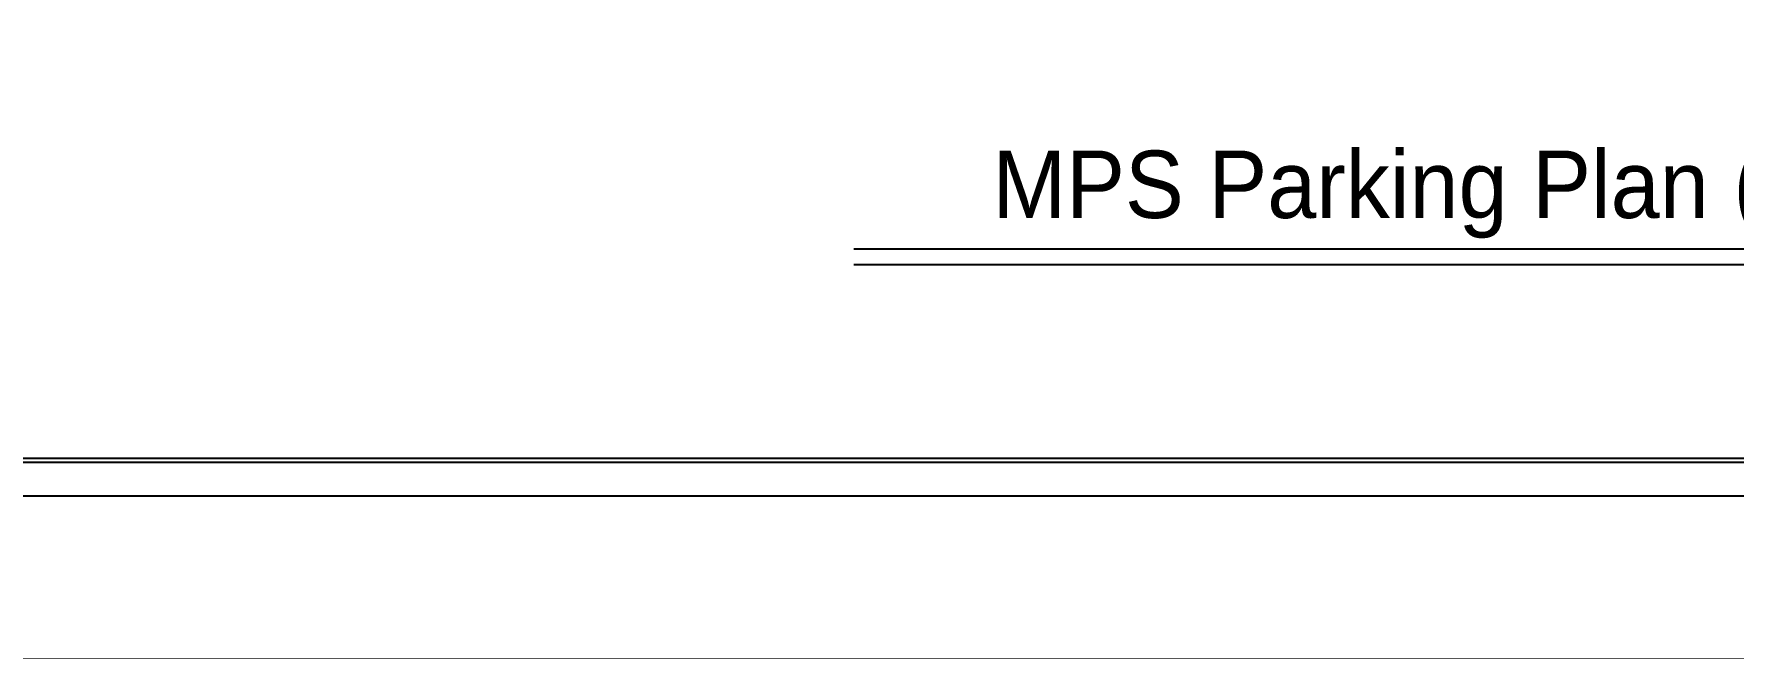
# Model space of a CAD drawing. Header units: millimetres. Extents: x -5 to 1510635, y -6 to 71285.
# Drawn here: x 375398 to 400466, y -5 to 9226 of the extents above; entities that cross this region are included whole.
import ezdxf
from ezdxf.enums import TextEntityAlignment as Align

# ---------------------------------------------------------------- set-up
doc = ezdxf.new("R2010")
doc.units = ezdxf.units.MM
doc.header["$LTSCALE"] = 1000
for name, color, linetype in [('3', 3, 'Continuous'), ('MP-2', 42, 'Continuous'), ('MP-7', 7, 'Continuous'), ('TEXT', 3, 'Continuous')]:
    doc.layers.add(name, color=color, linetype=linetype)
doc.styles.add('울릉도L', font='')
doc.styles.get('울릉도L').set_extended_font_data('HYwulM')

msp = doc.modelspace()

# ---------------------------------------------------------------- linework, layer by layer
at = {"layer": '3'}
for p, q in [((387495.1605543657, 6054.730892161955), (404182.6885589403, 6054.730892161955)), ((387495.1605543657, 5821.03027229791), (404182.6885589403, 5821.03027229791))]:
    msp.add_line(p, q, dxfattribs=at)
at = {"layer": 'MP-2', "const_width": 10}
msp.add_lwpolyline([(428400.0000000251, 3.14321368932724e-08), (361200.0000000251, 3.14321368932724e-08), (361200.0000000251, 47520.00000003143), (428400.0000000251, 47520.00000003143)], close=True, dxfattribs=at)
at = {"layer": 'MP-7'}
for points in [[(363640.0000000215, 45120.00000002678), (425960.0000000238, 45120.00000003597), (425960.0000000268, 2400.000000035972), (363640.0000000283, 2400.000000026776)], [(425461.0909091189, 2898.909090940957), (364138.9090909339, 2898.909090931644), (364138.9090909272, 44621.09090912133), (425461.0909091114, 44621.09090912633)], [(364194.3434343621, 44565.65656568296), (425405.6565656811, 44565.65656569297), (425405.6565656855, 2954.34343437443), (364194.3434343695, 2954.343434364651)]]:
    msp.add_lwpolyline(points, close=True, dxfattribs=at)

# ---------------------------------------------------------------- texts
at = {"layer": 'TEXT', "color": 0, "style": '울릉도L'}
msp.add_text('MPS Parking Plan (PF1)', height=995.5555555555559, dxfattribs=at).set_placement((403726.6177232473, 6507.396937810467), align=Align.RIGHT)

doc.saveas('drawing.dxf')
